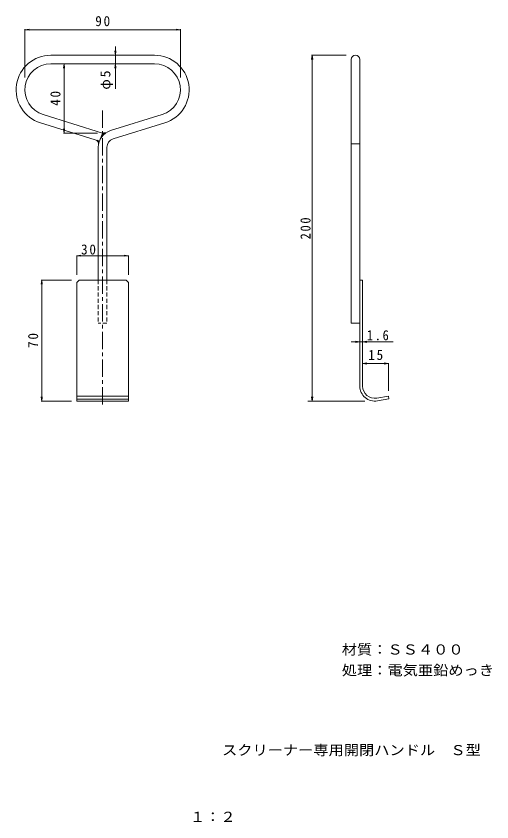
# Model space of a CAD drawing. Units: millimetres at full size, sheet at 1:2; some dimension numbers follow another scale. Extents: x -142 to 133, y -267 to 199.
import ezdxf
from ezdxf.enums import TextEntityAlignment as Align

# ---------------------------------------------------------------- set-up
doc = ezdxf.new("R2010")
doc.units = ezdxf.units.MM
doc.header["$LTSCALE"] = 2
doc.linetypes.add('CHAIN1', pattern=[8, 5, -1, 1, -1])
doc.linetypes.add('DASHED1', pattern=[1.8, 1.2, -0.6])
doc.layers.add('0-4_その他', color=7, linetype='Continuous', lineweight=9)
doc.layers.add('0-F', color=3, linetype='Continuous', lineweight=9)
doc.layers.add('F-4_F-4ﾚｲﾔ', color=2, linetype='Continuous')
doc.styles.add('ＭＳ ゴシック', font='')
doc.styles.get('ＭＳ ゴシック').set_extended_font_data('MS Gothic')

msp = doc.modelspace()

# ---------------------------------------------------------------- linework, layer by layer
at = {"layer": '0-4_その他'}
for p, q in [((56.779, -14.798), (56.779, 174.102)), ((58.379, 46.602), (56.779, 46.602)), ((58.379, -14.798), (58.379, 46.602)), ((-106.908, 45.188), (-106.908, -23.398)), ((-76.908, 45.188), (-76.908, -23.398)), ((56.779, 10.885), (51.779, 10.885)), ((56.779, 10.885), (54.301, 11.212)), ((56.779, 10.885), (54.301, 10.559)), ((56.779, 10.885), (58.379, 10.885)), ((58.379, 10.885), (60.858, 11.212)), ((58.379, 10.885), (60.858, 10.559)), ((58.379, 10.885), (76.099, 10.885)), ((-76.908, -20.495), (-106.908, -20.495)), ((-76.908, -22.208), (-106.908, -22.208)), ((66.595, -21.692), (73.379, -20.495)), ((66.873, -23.267), (73.499, -22.099)), ((-76.908, -23.398), (-106.908, -23.398))]:
    msp.add_line(p, q, dxfattribs=at)
for radius in [8.6, 7]:
    msp.add_arc((65.379, -14.798), radius, 180, 280.00009, dxfattribs=at)
at = {"layer": '0-F', "color": 7}
for p, q in [((-136.908, 191.345), (-134.43, 191.672)), ((-136.908, 163.644), (-136.908, 191.645)), ((-136.908, 191.345), (-134.43, 191.019)), ((-46.908, 191.345), (-136.908, 191.345)), ((-46.908, 191.345), (-49.387, 191.672)), ((-46.908, 191.345), (-49.387, 191.019)), ((-46.908, 163.644), (-46.908, 191.645)), ((-84.526, 176.602), (-84.853, 179.081)), ((-84.526, 176.602), (-84.526, 181.602)), ((-84.526, 176.602), (-84.2, 179.081)), ((-84.526, 171.602), (-84.526, 176.602)), ((29.215, 176.602), (28.889, 174.123)), ((48.779, 176.602), (28.915, 176.602)), ((29.215, 176.602), (29.541, 174.123)), ((29.215, 176.602), (29.215, -23.398)), ((51.779, 21.602), (51.779, 174.102)), ((-114.206, 171.602), (-114.532, 169.123)), ((-114.206, 171.602), (-113.879, 169.123)), ((-114.206, 171.602), (-114.206, 131.602)), ((-84.526, 171.602), (-84.853, 169.123)), ((-84.526, 171.602), (-84.2, 169.123)), ((-84.526, 171.602), (-84.526, 157.2)), ((-114.206, 131.602), (-114.532, 134.081)), ((-94.908, 131.602), (-114.506, 131.602)), ((-114.206, 131.602), (-113.879, 134.081)), ((51.779, 125.412), (56.779, 125.412)), ((-106.908, 60.659), (-104.43, 60.985)), ((-106.908, 49.602), (-106.908, 60.826)), ((-106.908, 60.659), (-104.43, 60.332)), ((-106.908, 60.659), (-76.908, 60.659)), ((-76.908, 60.659), (-79.387, 60.985)), ((-76.908, 60.659), (-79.387, 60.332)), ((-76.908, 49.602), (-76.908, 60.826)), ((-127.095, 46.602), (-127.422, 44.123)), ((-109.908, 46.602), (-127.395, 46.602)), ((-127.095, 46.602), (-126.769, 44.123)), ((-127.095, 46.602), (-127.095, -23.398)), ((-106.908, 45.188), (-105.494, 46.602)), ((-78.323, 46.602), (-105.494, 46.602)), ((-78.323, 46.602), (-76.908, 45.188)), ((51.779, 21.602), (56.779, 21.602)), ((56.779, -4.691), (56.779, -1.991)), ((58.379, -1.691), (60.858, -1.365)), ((58.379, -1.691), (60.858, -2.017)), ((58.379, -1.691), (73.379, -1.691)), ((58.379, -10.999), (58.379, -1.991)), ((73.379, -1.691), (70.901, -1.365)), ((73.379, -1.691), (70.901, -2.017)), ((73.379, -17.495), (73.379, -1.391)), ((-127.095, -23.398), (-127.422, -20.919)), ((-127.095, -23.398), (-126.769, -20.919)), ((29.215, -23.398), (28.889, -20.919)), ((29.215, -23.398), (29.541, -20.919)), ((73.379, -20.495), (73.499, -22.099)), ((-109.908, -23.398), (-127.395, -23.398)), ((26.783, -23.398), (59.605, -23.398))]:
    msp.add_line(p, q, dxfattribs=at)
at = {"layer": '0-F'}
for p, q in [((-121.908, 176.602), (-61.908, 176.602)), ((-121.908, 171.602), (-61.908, 171.602)), ((-91.908, 131.602), (-126.348, 142.274)), ((-87.368, 133.009), (-57.469, 142.274)), ((-85.888, 128.233), (-55.989, 137.498)), ((-92.358, 130.484), (-91.926, 130.052)), ((-92.317, 130.585), (-91.859, 130.127)), ((-92.277, 130.686), (-91.792, 130.201)), ((-92.236, 130.787), (-91.724, 130.275)), ((-92.196, 130.888), (-91.656, 130.347)), ((-92.155, 130.988), (-91.586, 130.42)), ((-92.115, 131.089), (-91.516, 130.491)), ((-92.074, 131.19), (-91.446, 130.562)), ((-92.033, 131.291), (-91.374, 130.632)), ((-91.993, 131.392), (-91.302, 130.701)), ((-91.952, 131.493), (-91.229, 130.77)), ((-91.912, 131.594), (-91.156, 130.838)), ((-91.908, 131.602), (-89.924, 131.798)), ((-91.79, 131.614), (-91.082, 130.905)), ((-91.662, 131.626), (-91.007, 130.971)), ((-91.533, 131.639), (-90.931, 131.037)), ((-91.404, 131.652), (-90.855, 131.102)), ((-91.276, 131.665), (-90.777, 131.166)), ((-91.147, 131.677), (-90.7, 131.23)), ((-91.018, 131.69), (-90.621, 131.293)), ((-90.889, 131.703), (-90.542, 131.355)), ((-90.761, 131.715), (-90.462, 131.417)), ((-90.632, 131.728), (-90.381, 131.477)), ((-90.503, 131.741), (-90.3, 131.537)), ((-90.375, 131.754), (-90.218, 131.597)), ((-90.246, 131.766), (-90.135, 131.655)), ((-90.117, 131.779), (-90.051, 131.713)), ((-89.989, 131.792), (-89.967, 131.77)), ((-95.406, 127.451), (-95.389, 127.434)), ((-95.201, 127.388), (-94.022, 126.209)), ((-94.996, 127.324), (-93.99, 126.318)), ((-94.791, 127.261), (-93.957, 126.427)), ((-94.598, 126.643), (-94.053, 126.098)), ((-94.586, 127.197), (-93.923, 126.534)), ((-94.454, 126.357), (-94.083, 125.987)), ((-94.382, 127.134), (-93.888, 126.64)), ((-94.366, 126.128), (-94.112, 125.874)), ((-94.308, 125.929), (-94.14, 125.76)), ((-94.177, 127.07), (-93.852, 126.746)), ((-93.972, 127.007), (-93.815, 126.85)), ((-93.574, 127.458), (-93.574, 127.457)), ((-93.534, 127.559), (-93.53, 127.555)), ((-93.493, 127.66), (-93.486, 127.652)), ((-93.453, 127.76), (-93.441, 127.749)), ((-93.412, 127.861), (-93.395, 127.844)), ((-93.372, 127.962), (-93.348, 127.939)), ((-93.331, 128.063), (-93.3, 128.032)), ((-93.29, 128.164), (-93.252, 128.125)), ((-93.25, 128.265), (-93.203, 128.218)), ((-93.209, 128.366), (-93.153, 128.309)), ((-93.169, 128.467), (-93.102, 128.399)), ((-93.128, 128.567), (-93.05, 128.489)), ((-93.088, 128.668), (-92.998, 128.578)), ((-93.047, 128.769), (-92.944, 128.666)), ((-93.007, 128.87), (-92.89, 128.754)), ((-92.966, 128.971), (-92.836, 128.84)), ((-92.925, 129.072), (-92.78, 128.926)), ((-92.885, 129.173), (-92.724, 129.012)), ((-92.844, 129.274), (-92.667, 129.096)), ((-92.804, 129.374), (-92.609, 129.18)), ((-92.763, 129.475), (-92.551, 129.263)), ((-92.723, 129.576), (-92.491, 129.345)), ((-92.682, 129.677), (-92.431, 129.426)), ((-92.642, 129.778), (-92.371, 129.507)), ((-92.601, 129.879), (-92.309, 129.587)), ((-92.561, 129.98), (-92.247, 129.666)), ((-92.52, 130.08), (-92.184, 129.745)), ((-92.48, 130.181), (-92.121, 129.823)), ((-92.439, 130.282), (-92.056, 129.9)), ((-92.398, 130.383), (-91.991, 129.976)), ((-94.408, 46.602), (-94.408, 123.457)), ((-94.269, 125.749), (-94.166, 125.645)), ((-94.244, 125.582), (-94.191, 125.529)), ((-94.23, 125.427), (-94.215, 125.412)), ((-89.408, 123.457), (-89.408, 46.602))]:
    msp.add_line(p, q, dxfattribs=at)
at = {"layer": '0-F', "color": 2, "linetype": 'CHAIN1'}
msp.add_line((-91.908, 144.639), (-91.908, -27.341), dxfattribs=at)
at = {"layer": '0-F', "color": 7, "linetype": 'DASHED1'}
for p, q in [((-94.408, 46.602), (-94.408, 21.602)), ((-89.408, 46.602), (-89.408, 21.602)), ((-89.408, 21.602), (-94.408, 21.602))]:
    msp.add_line(p, q, dxfattribs=at)
at = {"layer": '0-F'}
msp.add_lwpolyline([(-91.908, 131.602), (-93.78, 126.947), (-127.828, 137.498)], dxfattribs=at)
for centre, radius, start, end in [((-121.908, 156.602), 20, 90, 252.78296), ((-61.908, 156.602), 20, 287.21703, 90), ((-121.908, 156.602), 15, 90, 252.78296), ((-61.908, 156.602), 15, 287.21706, 90), ((-84.408, 123.457), 10, 107.21707, 180), ((-96.991, 125.256), 2.766, 2.02779, 50.84789), ((-84.408, 123.457), 5, 107.21707, 180)]:
    msp.add_arc(centre, radius, start, end, dxfattribs=at)
at = {"layer": '0-F', "color": 7}
msp.add_arc((54.279, 174.102), 2.5, 0, 180, dxfattribs=at)

# ---------------------------------------------------------------- texts
at = {"layer": '0-4_その他', "color": 2, "style": 'ＭＳ ゴシック', "width": 1.1}
for s, p in [('材質：ＳＳ４００', (46.32, -171.761)), ('処理：電気亜鉛めっき', (46.32, -183.761))]:
    msp.add_text(s, height=5.865, dxfattribs=at).set_placement(p, align=Align.BOTTOM_LEFT)
at = {"layer": '0-4_その他', "color": 2, "insert": (60.789, 11.669), "char_height": 5.865, "attachment_point": 7, "style": 'ＭＳ ゴシック'}
msp.add_mtext('\\T1.27;\\W0.9;1.6', dxfattribs=at)
at = {"layer": '0-F', "color": 2, "char_height": 5.865, "attachment_point": 7, "style": 'ＭＳ ゴシック'}
for s, insert in [('\\T1.27;\\W0.95;90', (-96.158, 193.345)), ('\\T1.27;\\W0.95;30', (-104.367, 61.284)), ('\\T1.27;\\W0.95;15', (61.629, 0.309))]:
    msp.add_mtext(s, dxfattribs=dict(at, insert=insert))
at = {"layer": '0-F', "color": 2, "char_height": 5.865, "attachment_point": 7, "rotation": 90, "style": 'ＭＳ ゴシック'}
for s, insert in [('\\T1.17;φ5', (-85.838, 156.703)), ('\\T1.27;\\W0.95;40', (-116.206, 147.352)), ('\\T1.27;\\W0.9;200', (28.346, 70.102)), ('\\T1.27;\\W0.95;70', (-129.095, 7.352))]:
    msp.add_mtext(s, dxfattribs=dict(at, insert=insert))
at = {"layer": 'F-4_F-4ﾚｲﾔ', "style": 'ＭＳ ゴシック', "width": 1.1}
for s, p in [('スクリーナー専用開閉ハンドル\u3000Ｓ型', (-22.9, -229.947)), ('１：２', (-41.4, -268.531))]:
    msp.add_text(s, height=5.865, dxfattribs=at).set_placement(p, align=Align.BOTTOM_LEFT)

doc.saveas('drawing.dxf')
